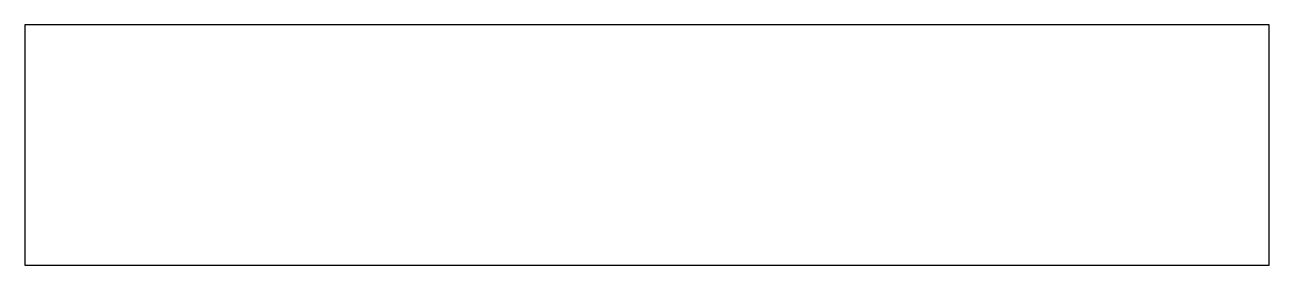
# Model space of a CAD drawing. Header units: millimetres. Extents: x 146 to 1054, y 62 to 238.
import ezdxf

# ---------------------------------------------------------------- set-up
doc = ezdxf.new("R2010")
doc.units = ezdxf.units.MM
doc.layers.get('0').update_dxf_attribs({"linetype": 'CONTINUOUS'})

msp = doc.modelspace()

# ---------------------------------------------------------------- linework, layer by layer
at = {"color": 7}
msp.add_lwpolyline([(146, 62.5), (1054, 62.5), (1054, 237.5), (146, 237.5), (146, 62.5)], close=True, dxfattribs=at)

doc.saveas('drawing.dxf')
